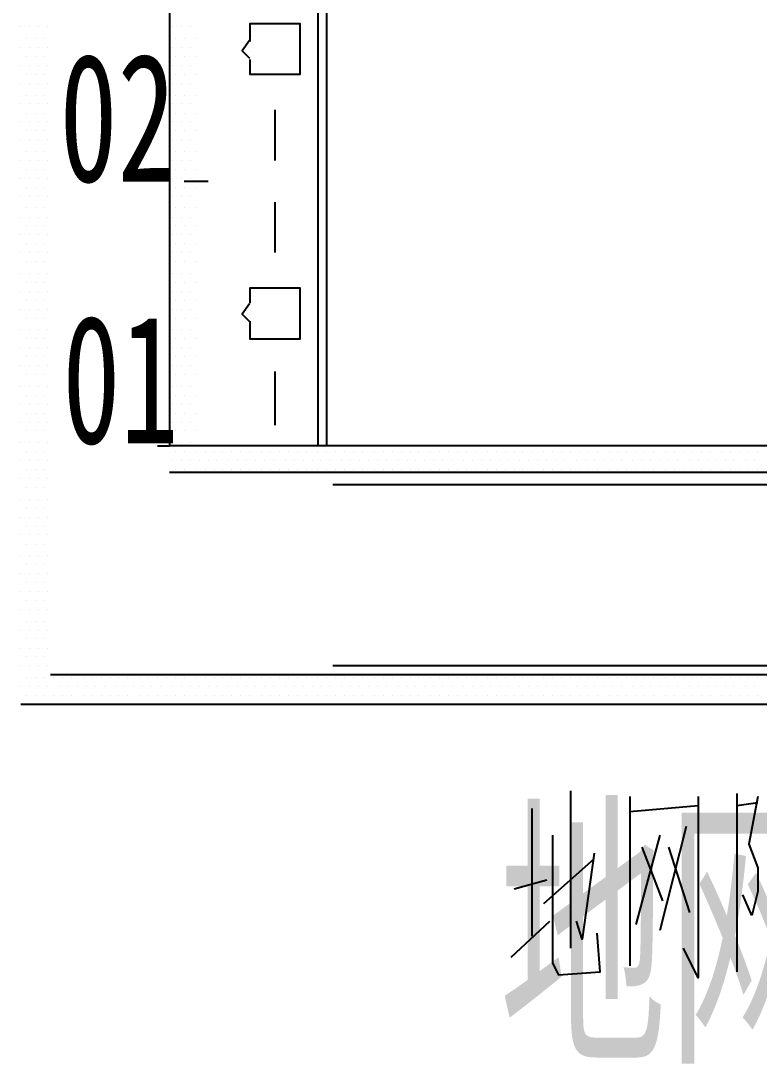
# Model space of a CAD drawing. Header units: metres. Extents: x 17 to 1264, y 17 to 859.
# Drawn here: x 242.1 to 277.8, y 98.7 to 149.3 of the extents above; entities that cross this region are included whole.
import ezdxf

# ---------------------------------------------------------------- set-up
doc = ezdxf.new("R2010")
doc.units = ezdxf.units.M
for name, color, linetype in [('LINES', 7, 'Continuous'), ('POLYLINES', 4, 'Continuous'), ('RECTS', 7, 'Continuous'), ('TEXTS', 3, 'Continuous')]:
    doc.layers.add(name, color=color, linetype=linetype)

msp = doc.modelspace()

# ---------------------------------------------------------------- linework, layer by layer
at = {"layer": 'LINES'}
for p, q in [((256.89, 128.74), (256.89, 731.23)), ((242.06, 149.04), (242.06, 149.04)), ((242.49, 149.04), (242.49, 149.04)), ((242.92, 149.04), (242.92, 149.04)), ((243.35, 149.04), (243.35, 149.04)), ((249.4, 149.04), (249.4, 149.04)), ((249.83, 149.04), (249.83, 149.04)), ((250.27, 149.04), (250.27, 149.04)), ((242.35, 148.46), (242.35, 148.46)), ((242.78, 148.46), (242.78, 148.46)), ((243.21, 148.46), (243.21, 148.46)), ((249.55, 148.46), (249.55, 148.46)), ((249.98, 148.46), (249.98, 148.46)), ((250.55, 148.46), (250.55, 148.46)), ((242.06, 148.03), (242.06, 148.03)), ((242.49, 148.03), (242.49, 148.03)), ((242.92, 148.03), (242.92, 148.03)), ((243.35, 148.03), (243.35, 148.03)), ((249.4, 148.03), (249.4, 148.03)), ((249.83, 148.03), (249.83, 148.03)), ((250.27, 148.03), (250.27, 148.03)), ((242.35, 147.6), (242.35, 147.6)), ((242.78, 147.6), (242.78, 147.6)), ((243.21, 147.6), (243.21, 147.6)), ((249.55, 147.6), (249.55, 147.6)), ((249.98, 147.6), (249.98, 147.6)), ((250.55, 147.6), (250.55, 147.6)), ((242.06, 147.17), (242.06, 147.17)), ((242.35, 146.74), (242.35, 146.74)), ((242.49, 147.17), (242.49, 147.17)), ((242.78, 146.74), (242.78, 146.74)), ((242.92, 147.17), (242.92, 147.17)), ((243.21, 146.74), (243.21, 146.74)), ((243.35, 147.17), (243.35, 147.17)), ((249.4, 147.17), (249.4, 147.17)), ((249.55, 146.74), (249.55, 146.74)), ((249.83, 147.17), (249.83, 147.17)), ((249.98, 146.74), (249.98, 146.74)), ((250.27, 147.17), (250.27, 147.17)), ((250.55, 146.74), (250.55, 146.74)), ((242.06, 146.3), (242.06, 146.3)), ((242.49, 146.3), (242.49, 146.3)), ((242.92, 146.3), (242.92, 146.3)), ((243.35, 146.3), (243.35, 146.3)), ((249.4, 146.3), (249.4, 146.3)), ((249.83, 146.3), (249.83, 146.3)), ((250.27, 146.3), (250.27, 146.3)), ((242.35, 145.73), (242.35, 145.73)), ((242.78, 145.73), (242.78, 145.73)), ((243.21, 145.73), (243.21, 145.73)), ((249.55, 145.73), (249.55, 145.73)), ((249.98, 145.73), (249.98, 145.73)), ((250.55, 145.73), (250.55, 145.73)), ((242.06, 145.3), (242.06, 145.3)), ((242.49, 145.3), (242.49, 145.3)), ((242.92, 145.3), (242.92, 145.3)), ((243.35, 145.3), (243.35, 145.3)), ((249.4, 145.3), (249.4, 145.3)), ((249.83, 145.3), (249.83, 145.3)), ((250.27, 145.3), (250.27, 145.3)), ((242.35, 144.86), (242.35, 144.86)), ((242.78, 144.86), (242.78, 144.86)), ((243.21, 144.86), (243.21, 144.86)), ((249.55, 144.86), (249.55, 144.86)), ((249.98, 144.86), (249.98, 144.86)), ((250.55, 144.86), (250.55, 144.86)), ((254.37, 145.01), (254.37, 142.56)), ((242.06, 144.43), (242.06, 144.43)), ((242.49, 144.43), (242.49, 144.43)), ((242.92, 144.43), (242.92, 144.43)), ((243.35, 144.43), (243.35, 144.43)), ((249.4, 144.43), (249.4, 144.43)), ((249.83, 144.43), (249.83, 144.43)), ((250.27, 144.43), (250.27, 144.43)), ((242.35, 144), (242.35, 144)), ((242.78, 144), (242.78, 144)), ((243.21, 144), (243.21, 144)), ((249.55, 144), (249.55, 144)), ((249.98, 144), (249.98, 144)), ((250.55, 144), (250.55, 144)), ((242.06, 143.57), (242.06, 143.57)), ((242.49, 143.57), (242.49, 143.57)), ((242.92, 143.57), (242.92, 143.57)), ((243.35, 143.57), (243.35, 143.57)), ((249.4, 143.57), (249.4, 143.57)), ((249.83, 143.57), (249.83, 143.57)), ((250.27, 143.57), (250.27, 143.57)), ((242.35, 142.99), (242.35, 142.99)), ((242.78, 142.99), (242.78, 142.99)), ((243.21, 142.99), (243.21, 142.99)), ((249.55, 142.99), (249.55, 142.99)), ((249.98, 142.99), (249.98, 142.99)), ((250.55, 142.99), (250.55, 142.99)), ((242.06, 142.56), (242.06, 142.56)), ((242.49, 142.56), (242.49, 142.56)), ((242.92, 142.56), (242.92, 142.56)), ((243.35, 142.56), (243.35, 142.56)), ((249.4, 142.56), (249.4, 142.56)), ((249.83, 142.56), (249.83, 142.56)), ((250.27, 142.56), (250.27, 142.56)), ((242.06, 141.7), (242.06, 141.7)), ((242.35, 142.13), (242.35, 142.13)), ((242.49, 141.7), (242.49, 141.7)), ((242.78, 142.13), (242.78, 142.13)), ((242.92, 141.7), (242.92, 141.7)), ((243.21, 142.13), (243.21, 142.13)), ((243.35, 141.7), (243.35, 141.7)), ((249.4, 141.7), (249.4, 141.7)), ((249.55, 142.13), (249.55, 142.13)), ((249.83, 141.7), (249.83, 141.7)), ((249.98, 142.13), (249.98, 142.13)), ((250.27, 141.7), (250.27, 141.7)), ((250.55, 142.13), (250.55, 142.13)), ((242.35, 141.26), (242.35, 141.26)), ((242.78, 141.26), (242.78, 141.26)), ((243.21, 141.26), (243.21, 141.26)), ((249.55, 141.26), (249.55, 141.26)), ((251.13, 141.55), (249.98, 141.55)), ((249.98, 141.26), (249.98, 141.26)), ((250.55, 141.26), (250.55, 141.26)), ((242.06, 140.83), (242.06, 140.83)), ((242.49, 140.83), (242.49, 140.83)), ((242.92, 140.83), (242.92, 140.83)), ((243.35, 140.83), (243.35, 140.83)), ((249.4, 140.83), (249.4, 140.83)), ((249.83, 140.83), (249.83, 140.83)), ((250.27, 140.83), (250.27, 140.83)), ((242.35, 140.26), (242.35, 140.26)), ((242.78, 140.26), (242.78, 140.26)), ((243.21, 140.26), (243.21, 140.26)), ((249.55, 140.26), (249.55, 140.26)), ((249.98, 140.26), (249.98, 140.26)), ((250.55, 140.26), (250.55, 140.26)), ((254.37, 140.54), (254.37, 138.1)), ((242.06, 139.82), (242.06, 139.82)), ((242.49, 139.82), (242.49, 139.82)), ((242.92, 139.82), (242.92, 139.82)), ((243.35, 139.82), (243.35, 139.82)), ((249.4, 139.82), (249.4, 139.82)), ((249.83, 139.82), (249.83, 139.82)), ((250.27, 139.82), (250.27, 139.82)), ((242.35, 139.39), (242.35, 139.39)), ((242.78, 139.39), (242.78, 139.39)), ((243.21, 139.39), (243.21, 139.39)), ((249.55, 139.39), (249.55, 139.39)), ((249.98, 139.39), (249.98, 139.39)), ((250.55, 139.39), (250.55, 139.39)), ((242.06, 138.96), (242.06, 138.96)), ((242.49, 138.96), (242.49, 138.96)), ((242.92, 138.96), (242.92, 138.96)), ((243.35, 138.96), (243.35, 138.96)), ((249.4, 138.96), (249.4, 138.96)), ((249.83, 138.96), (249.83, 138.96)), ((250.27, 138.96), (250.27, 138.96)), ((242.35, 138.53), (242.35, 138.53)), ((242.78, 138.53), (242.78, 138.53)), ((243.21, 138.53), (243.21, 138.53)), ((249.55, 138.53), (249.55, 138.53)), ((249.98, 138.53), (249.98, 138.53)), ((250.55, 138.53), (250.55, 138.53)), ((242.06, 138.1), (242.06, 138.1)), ((242.35, 137.66), (242.35, 137.66)), ((242.49, 138.1), (242.49, 138.1)), ((242.78, 137.66), (242.78, 137.66)), ((242.92, 138.1), (242.92, 138.1)), ((243.21, 137.66), (243.21, 137.66)), ((243.35, 138.1), (243.35, 138.1)), ((249.4, 138.1), (249.4, 138.1)), ((249.55, 137.66), (249.55, 137.66)), ((249.83, 138.1), (249.83, 138.1)), ((249.98, 137.66), (249.98, 137.66)), ((250.27, 138.1), (250.27, 138.1)), ((250.55, 137.66), (250.55, 137.66)), ((242.06, 137.09), (242.06, 137.09)), ((242.35, 136.66), (242.35, 136.66)), ((242.49, 137.09), (242.49, 137.09)), ((242.78, 136.66), (242.78, 136.66)), ((242.92, 137.09), (242.92, 137.09)), ((243.21, 136.66), (243.21, 136.66)), ((243.35, 137.09), (243.35, 137.09)), ((249.4, 137.09), (249.4, 137.09)), ((249.55, 136.66), (249.55, 136.66)), ((249.83, 137.09), (249.83, 137.09)), ((249.98, 136.66), (249.98, 136.66)), ((250.27, 137.09), (250.27, 137.09)), ((250.55, 136.66), (250.55, 136.66)), ((242.06, 136.22), (242.06, 136.22)), ((242.49, 136.22), (242.49, 136.22)), ((242.92, 136.22), (242.92, 136.22)), ((243.35, 136.22), (243.35, 136.22)), ((249.4, 136.22), (249.4, 136.22)), ((249.83, 136.22), (249.83, 136.22)), ((250.27, 136.22), (250.27, 136.22)), ((242.35, 135.79), (242.35, 135.79)), ((242.78, 135.79), (242.78, 135.79)), ((243.21, 135.79), (243.21, 135.79)), ((249.55, 135.79), (249.55, 135.79)), ((249.98, 135.79), (249.98, 135.79)), ((250.55, 135.79), (250.55, 135.79)), ((242.06, 135.36), (242.06, 135.36)), ((242.49, 135.36), (242.49, 135.36)), ((242.92, 135.36), (242.92, 135.36)), ((243.35, 135.36), (243.35, 135.36)), ((249.4, 135.36), (249.4, 135.36)), ((249.83, 135.36), (249.83, 135.36)), ((250.27, 135.36), (250.27, 135.36)), ((242.35, 134.93), (242.35, 134.93)), ((242.78, 134.93), (242.78, 134.93)), ((243.21, 134.93), (243.21, 134.93)), ((249.55, 134.93), (249.55, 134.93)), ((249.98, 134.93), (249.98, 134.93)), ((250.55, 134.93), (250.55, 134.93)), ((242.06, 134.35), (242.06, 134.35)), ((242.49, 134.35), (242.49, 134.35)), ((242.92, 134.35), (242.92, 134.35)), ((243.35, 134.35), (243.35, 134.35)), ((249.4, 134.35), (249.4, 134.35)), ((249.83, 134.35), (249.83, 134.35)), ((250.27, 134.35), (250.27, 134.35)), ((242.35, 133.92), (242.35, 133.92)), ((242.78, 133.92), (242.78, 133.92)), ((243.21, 133.92), (243.21, 133.92)), ((249.55, 133.92), (249.55, 133.92)), ((249.98, 133.92), (249.98, 133.92)), ((250.55, 133.92), (250.55, 133.92)), ((242.06, 133.49), (242.06, 133.49)), ((242.35, 133.06), (242.35, 133.06)), ((242.49, 133.49), (242.49, 133.49)), ((242.78, 133.06), (242.78, 133.06)), ((242.92, 133.49), (242.92, 133.49)), ((243.21, 133.06), (243.21, 133.06)), ((243.35, 133.49), (243.35, 133.49)), ((249.4, 133.49), (249.4, 133.49)), ((249.55, 133.06), (249.55, 133.06)), ((249.83, 133.49), (249.83, 133.49)), ((249.98, 133.06), (249.98, 133.06)), ((250.27, 133.49), (250.27, 133.49)), ((250.55, 133.06), (250.55, 133.06)), ((242.06, 132.62), (242.06, 132.62)), ((242.49, 132.62), (242.49, 132.62)), ((242.92, 132.62), (242.92, 132.62)), ((243.35, 132.62), (243.35, 132.62)), ((249.4, 132.62), (249.4, 132.62)), ((249.83, 132.62), (249.83, 132.62)), ((250.27, 132.62), (250.27, 132.62)), ((242.35, 132.19), (242.35, 132.19)), ((242.78, 132.19), (242.78, 132.19)), ((243.21, 132.19), (243.21, 132.19)), ((249.55, 132.19), (249.55, 132.19)), ((249.98, 132.19), (249.98, 132.19)), ((250.55, 132.19), (250.55, 132.19)), ((254.37, 132.34), (254.37, 129.74)), ((242.06, 131.62), (242.06, 131.62)), ((242.49, 131.62), (242.49, 131.62)), ((242.92, 131.62), (242.92, 131.62)), ((243.35, 131.62), (243.35, 131.62)), ((249.4, 131.62), (249.4, 131.62)), ((249.83, 131.62), (249.83, 131.62)), ((250.27, 131.62), (250.27, 131.62)), ((242.35, 131.18), (242.35, 131.18)), ((242.78, 131.18), (242.78, 131.18)), ((243.21, 131.18), (243.21, 131.18)), ((249.55, 131.18), (249.55, 131.18)), ((249.98, 131.18), (249.98, 131.18)), ((250.55, 131.18), (250.55, 131.18)), ((242.06, 130.75), (242.06, 130.75)), ((242.49, 130.75), (242.49, 130.75)), ((242.92, 130.75), (242.92, 130.75)), ((243.35, 130.75), (243.35, 130.75)), ((249.4, 130.75), (249.4, 130.75)), ((249.83, 130.75), (249.83, 130.75)), ((250.27, 130.75), (250.27, 130.75)), ((242.35, 130.32), (242.35, 130.32)), ((242.78, 130.32), (242.78, 130.32)), ((243.21, 130.32), (243.21, 130.32)), ((249.55, 130.32), (249.55, 130.32)), ((249.98, 130.32), (249.98, 130.32)), ((250.55, 130.32), (250.55, 130.32)), ((242.06, 129.89), (242.06, 129.89)), ((242.49, 129.89), (242.49, 129.89)), ((242.92, 129.89), (242.92, 129.89)), ((243.35, 129.89), (243.35, 129.89)), ((249.4, 129.89), (249.4, 129.89)), ((249.83, 129.89), (249.83, 129.89)), ((250.27, 129.89), (250.27, 129.89)), ((242.35, 129.46), (242.35, 129.46)), ((242.78, 129.46), (242.78, 129.46)), ((243.21, 129.46), (243.21, 129.46)), ((249.55, 129.46), (249.55, 129.46)), ((249.98, 129.46), (249.98, 129.46)), ((250.55, 129.46), (250.55, 129.46)), ((242.06, 128.88), (242.06, 128.88)), ((242.49, 128.88), (242.49, 128.88)), ((242.92, 128.88), (242.92, 128.88)), ((243.35, 128.88), (243.35, 128.88)), ((248.68, 128.74), (249.26, 128.74)), ((250.7, 128.74), (249.26, 128.74)), ((249.4, 128.88), (249.4, 128.88)), ((249.83, 128.88), (249.83, 128.88)), ((251.13, 128.74), (249.98, 128.74)), ((250.27, 128.88), (250.27, 128.88)), ((242.06, 128.02), (242.06, 128.02)), ((242.35, 128.45), (242.35, 128.45)), ((242.49, 128.02), (242.49, 128.02)), ((242.78, 128.45), (242.78, 128.45)), ((242.92, 128.02), (242.92, 128.02)), ((243.21, 128.45), (243.21, 128.45)), ((243.35, 128.02), (243.35, 128.02)), ((249.4, 128.02), (249.4, 128.02)), ((249.55, 128.45), (249.55, 128.45)), ((249.83, 128.02), (249.83, 128.02)), ((249.98, 128.45), (249.98, 128.45)), ((250.27, 128.02), (250.27, 128.02)), ((250.55, 128.45), (250.55, 128.45)), ((250.7, 128.02), (250.7, 128.02)), ((250.99, 128.45), (250.99, 128.45)), ((251.13, 128.02), (251.13, 128.02)), ((251.42, 128.45), (251.42, 128.45)), ((251.56, 128.02), (251.56, 128.02)), ((251.85, 128.45), (251.85, 128.45)), ((252.14, 128.02), (252.14, 128.02)), ((252.28, 128.45), (252.28, 128.45)), ((252.57, 128.02), (252.57, 128.02)), ((252.71, 128.45), (252.71, 128.45)), ((253, 128.02), (253, 128.02)), ((253.15, 128.45), (253.15, 128.45)), ((253.43, 128.02), (253.43, 128.02)), ((253.72, 128.45), (253.72, 128.45)), ((253.87, 128.02), (253.87, 128.02)), ((254.15, 128.45), (254.15, 128.45)), ((254.3, 128.02), (254.3, 128.02)), ((254.59, 128.45), (254.59, 128.45)), ((254.87, 128.02), (254.87, 128.02)), ((255.02, 128.45), (255.02, 128.45)), ((255.31, 128.02), (255.31, 128.02)), ((255.45, 128.45), (255.45, 128.45)), ((255.74, 128.02), (255.74, 128.02)), ((255.88, 128.45), (255.88, 128.45)), ((256.17, 128.02), (256.17, 128.02)), ((256.46, 128.45), (256.46, 128.45)), ((256.6, 128.02), (256.6, 128.02)), ((256.89, 128.45), (256.89, 128.45)), ((257.03, 128.02), (257.03, 128.02)), ((257.32, 128.45), (257.32, 128.45)), ((257.61, 128.02), (257.61, 128.02)), ((257.75, 128.45), (257.75, 128.45)), ((258.04, 128.02), (258.04, 128.02)), ((258.19, 128.45), (258.19, 128.45)), ((258.47, 128.02), (258.47, 128.02)), ((258.62, 128.45), (258.62, 128.45)), ((258.91, 128.02), (258.91, 128.02)), ((259.19, 128.45), (259.19, 128.45)), ((259.34, 128.02), (259.34, 128.02)), ((259.63, 128.45), (259.63, 128.45)), ((259.77, 128.02), (259.77, 128.02)), ((260.06, 128.45), (260.06, 128.45)), ((260.35, 128.02), (260.35, 128.02)), ((260.49, 128.45), (260.49, 128.45)), ((260.78, 128.02), (260.78, 128.02)), ((260.92, 128.45), (260.92, 128.45)), ((261.21, 128.02), (261.21, 128.02)), ((261.35, 128.45), (261.35, 128.45)), ((261.64, 128.02), (261.64, 128.02)), ((261.93, 128.45), (261.93, 128.45)), ((262.07, 128.02), (262.07, 128.02)), ((262.36, 128.45), (262.36, 128.45)), ((262.51, 128.02), (262.51, 128.02)), ((262.79, 128.45), (262.79, 128.45)), ((262.94, 128.02), (262.94, 128.02)), ((263.23, 128.45), (263.23, 128.45)), ((263.51, 128.02), (263.51, 128.02)), ((263.66, 128.45), (263.66, 128.45)), ((263.95, 128.02), (263.95, 128.02)), ((264.09, 128.45), (264.09, 128.45)), ((264.38, 128.02), (264.38, 128.02)), ((264.67, 128.45), (264.67, 128.45)), ((264.81, 128.02), (264.81, 128.02)), ((265.1, 128.45), (265.1, 128.45)), ((265.24, 128.02), (265.24, 128.02)), ((265.53, 128.45), (265.53, 128.45)), ((265.67, 128.02), (265.67, 128.02)), ((265.96, 128.45), (265.96, 128.45)), ((266.25, 128.02), (266.25, 128.02)), ((266.39, 128.45), (266.39, 128.45)), ((266.68, 128.02), (266.68, 128.02)), ((266.83, 128.45), (266.83, 128.45)), ((267.11, 128.02), (267.11, 128.02)), ((267.4, 128.45), (267.4, 128.45)), ((267.55, 128.02), (267.55, 128.02)), ((267.83, 128.45), (267.83, 128.45)), ((267.98, 128.02), (267.98, 128.02)), ((268.27, 128.45), (268.27, 128.45)), ((268.41, 128.02), (268.41, 128.02)), ((268.7, 128.45), (268.7, 128.45)), ((268.99, 128.02), (268.99, 128.02)), ((269.13, 128.45), (269.13, 128.45)), ((269.42, 128.02), (269.42, 128.02)), ((269.56, 128.45), (269.56, 128.45)), ((269.85, 128.02), (269.85, 128.02)), ((269.99, 128.45), (269.99, 128.45)), ((270.28, 128.02), (270.28, 128.02)), ((270.57, 128.45), (270.57, 128.45)), ((270.71, 128.02), (270.71, 128.02)), ((271, 128.45), (271, 128.45)), ((271.15, 128.02), (271.15, 128.02)), ((271.43, 128.45), (271.43, 128.45)), ((271.72, 128.02), (271.72, 128.02)), ((271.87, 128.45), (271.87, 128.45)), ((272.15, 128.02), (272.15, 128.02)), ((272.3, 128.45), (272.3, 128.45)), ((272.59, 128.02), (272.59, 128.02)), ((272.73, 128.45), (272.73, 128.45)), ((273.02, 128.02), (273.02, 128.02)), ((273.31, 128.45), (273.31, 128.45)), ((273.45, 128.02), (273.45, 128.02)), ((273.74, 128.45), (273.74, 128.45)), ((273.88, 128.02), (273.88, 128.02)), ((274.17, 128.45), (274.17, 128.45)), ((274.46, 128.02), (274.46, 128.02)), ((274.6, 128.45), (274.6, 128.45)), ((274.89, 128.02), (274.89, 128.02)), ((275.03, 128.45), (275.03, 128.45)), ((275.32, 128.02), (275.32, 128.02)), ((275.47, 128.45), (275.47, 128.45)), ((275.75, 128.02), (275.75, 128.02)), ((276.04, 128.45), (276.04, 128.45)), ((276.19, 128.02), (276.19, 128.02)), ((276.47, 128.45), (276.47, 128.45)), ((276.62, 128.02), (276.62, 128.02)), ((276.91, 128.45), (276.91, 128.45)), ((277.19, 128.02), (277.19, 128.02)), ((277.34, 128.45), (277.34, 128.45)), ((277.63, 128.02), (277.63, 128.02)), ((277.77, 128.45), (277.77, 128.45)), ((242.35, 127.58), (242.35, 127.58)), ((242.78, 127.58), (242.78, 127.58)), ((243.21, 127.58), (243.21, 127.58)), ((249.55, 127.58), (249.55, 127.58)), ((249.98, 127.58), (249.98, 127.58)), ((250.55, 127.58), (250.55, 127.58)), ((250.99, 127.58), (250.99, 127.58)), ((251.42, 127.58), (251.42, 127.58)), ((251.85, 127.58), (251.85, 127.58)), ((252.28, 127.58), (252.28, 127.58)), ((252.71, 127.58), (252.71, 127.58)), ((253.15, 127.58), (253.15, 127.58)), ((253.72, 127.58), (253.72, 127.58)), ((254.15, 127.58), (254.15, 127.58)), ((254.59, 127.58), (254.59, 127.58)), ((255.02, 127.58), (255.02, 127.58)), ((255.45, 127.58), (255.45, 127.58)), ((255.88, 127.58), (255.88, 127.58)), ((256.46, 127.58), (256.46, 127.58)), ((256.89, 127.58), (256.89, 127.58)), ((257.32, 127.58), (257.32, 127.58)), ((257.75, 127.58), (257.75, 127.58)), ((258.19, 127.58), (258.19, 127.58)), ((258.62, 127.58), (258.62, 127.58)), ((259.19, 127.58), (259.19, 127.58)), ((259.63, 127.58), (259.63, 127.58)), ((260.06, 127.58), (260.06, 127.58)), ((260.49, 127.58), (260.49, 127.58)), ((260.92, 127.58), (260.92, 127.58)), ((261.35, 127.58), (261.35, 127.58)), ((261.93, 127.58), (261.93, 127.58)), ((262.36, 127.58), (262.36, 127.58)), ((262.79, 127.58), (262.79, 127.58)), ((263.23, 127.58), (263.23, 127.58)), ((263.66, 127.58), (263.66, 127.58)), ((264.09, 127.58), (264.09, 127.58)), ((264.67, 127.58), (264.67, 127.58)), ((265.1, 127.58), (265.1, 127.58)), ((265.53, 127.58), (265.53, 127.58)), ((265.96, 127.58), (265.96, 127.58)), ((266.39, 127.58), (266.39, 127.58)), ((266.83, 127.58), (266.83, 127.58)), ((267.4, 127.58), (267.4, 127.58)), ((267.83, 127.58), (267.83, 127.58)), ((268.27, 127.58), (268.27, 127.58)), ((268.7, 127.58), (268.7, 127.58)), ((269.13, 127.58), (269.13, 127.58)), ((269.56, 127.58), (269.56, 127.58)), ((269.99, 127.58), (269.99, 127.58)), ((270.57, 127.58), (270.57, 127.58)), ((271, 127.58), (271, 127.58)), ((271.43, 127.58), (271.43, 127.58)), ((271.87, 127.58), (271.87, 127.58)), ((272.3, 127.58), (272.3, 127.58)), ((272.73, 127.58), (272.73, 127.58)), ((273.31, 127.58), (273.31, 127.58)), ((273.74, 127.58), (273.74, 127.58)), ((274.17, 127.58), (274.17, 127.58)), ((274.6, 127.58), (274.6, 127.58)), ((275.03, 127.58), (275.03, 127.58)), ((275.47, 127.58), (275.47, 127.58)), ((276.04, 127.58), (276.04, 127.58)), ((276.47, 127.58), (276.47, 127.58)), ((276.91, 127.58), (276.91, 127.58)), ((277.34, 127.58), (277.34, 127.58)), ((277.77, 127.58), (277.77, 127.58)), ((242.06, 127.15), (242.06, 127.15)), ((242.49, 127.15), (242.49, 127.15)), ((242.92, 127.15), (242.92, 127.15)), ((243.35, 127.15), (243.35, 127.15)), ((242.35, 126.72), (242.35, 126.72)), ((242.78, 126.72), (242.78, 126.72)), ((243.21, 126.72), (243.21, 126.72)), ((242.06, 126.14), (242.06, 126.14)), ((242.49, 126.14), (242.49, 126.14)), ((242.92, 126.14), (242.92, 126.14)), ((243.35, 126.14), (243.35, 126.14)), ((242.35, 125.71), (242.35, 125.71)), ((242.78, 125.71), (242.78, 125.71)), ((243.21, 125.71), (243.21, 125.71)), ((242.06, 125.28), (242.06, 125.28)), ((242.49, 125.28), (242.49, 125.28)), ((242.92, 125.28), (242.92, 125.28)), ((243.35, 125.28), (243.35, 125.28)), ((242.35, 124.85), (242.35, 124.85)), ((242.78, 124.85), (242.78, 124.85)), ((243.21, 124.85), (243.21, 124.85)), ((242.06, 124.42), (242.06, 124.42)), ((242.35, 123.98), (242.35, 123.98)), ((242.49, 124.42), (242.49, 124.42)), ((242.78, 123.98), (242.78, 123.98)), ((242.92, 124.42), (242.92, 124.42)), ((243.21, 123.98), (243.21, 123.98)), ((243.35, 124.42), (243.35, 124.42)), ((242.06, 123.41), (242.06, 123.41)), ((242.35, 122.98), (242.35, 122.98)), ((242.49, 123.41), (242.49, 123.41)), ((242.78, 122.98), (242.78, 122.98)), ((242.92, 123.41), (242.92, 123.41)), ((243.21, 122.98), (243.21, 122.98)), ((243.35, 123.41), (243.35, 123.41)), ((242.06, 122.54), (242.06, 122.54)), ((242.49, 122.54), (242.49, 122.54)), ((242.92, 122.54), (242.92, 122.54)), ((243.35, 122.54), (243.35, 122.54)), ((242.35, 122.11), (242.35, 122.11)), ((242.78, 122.11), (242.78, 122.11)), ((243.21, 122.11), (243.21, 122.11)), ((242.06, 121.68), (242.06, 121.68)), ((242.49, 121.68), (242.49, 121.68)), ((242.92, 121.68), (242.92, 121.68)), ((243.35, 121.68), (243.35, 121.68)), ((242.35, 121.25), (242.35, 121.25)), ((242.78, 121.25), (242.78, 121.25)), ((243.21, 121.25), (243.21, 121.25)), ((242.06, 120.82), (242.06, 120.82)), ((242.49, 120.82), (242.49, 120.82)), ((242.92, 120.82), (242.92, 120.82)), ((243.35, 120.82), (243.35, 120.82)), ((242.35, 120.24), (242.35, 120.24)), ((242.78, 120.24), (242.78, 120.24)), ((243.21, 120.24), (243.21, 120.24)), ((242.06, 119.81), (242.06, 119.81)), ((242.49, 119.81), (242.49, 119.81)), ((242.92, 119.81), (242.92, 119.81)), ((243.35, 119.81), (243.35, 119.81)), ((242.06, 118.94), (242.06, 118.94)), ((242.35, 119.38), (242.35, 119.38)), ((242.49, 118.94), (242.49, 118.94)), ((242.78, 119.38), (242.78, 119.38)), ((242.92, 118.94), (242.92, 118.94)), ((243.21, 119.38), (243.21, 119.38)), ((243.35, 118.94), (243.35, 118.94)), ((242.35, 118.51), (242.35, 118.51)), ((242.78, 118.51), (242.78, 118.51)), ((243.21, 118.51), (243.21, 118.51)), ((242.06, 118.08), (242.06, 118.08)), ((242.49, 118.08), (242.49, 118.08)), ((242.92, 118.08), (242.92, 118.08)), ((243.35, 118.08), (243.35, 118.08)), ((242.35, 117.5), (242.35, 117.5)), ((242.78, 117.5), (242.78, 117.5)), ((243.21, 117.5), (243.21, 117.5)), ((243.64, 117.5), (243.64, 117.5)), ((244.07, 117.5), (244.07, 117.5)), ((244.51, 117.5), (244.51, 117.5)), ((245.08, 117.5), (245.08, 117.5)), ((245.51, 117.5), (245.51, 117.5)), ((245.95, 117.5), (245.95, 117.5)), ((246.38, 117.5), (246.38, 117.5)), ((246.81, 117.5), (246.81, 117.5)), ((247.24, 117.5), (247.24, 117.5)), ((247.82, 117.5), (247.82, 117.5)), ((248.25, 117.5), (248.25, 117.5)), ((248.68, 117.5), (248.68, 117.5)), ((249.11, 117.5), (249.11, 117.5)), ((249.55, 117.5), (249.55, 117.5)), ((249.98, 117.5), (249.98, 117.5)), ((250.55, 117.5), (250.55, 117.5)), ((250.99, 117.5), (250.99, 117.5)), ((251.42, 117.5), (251.42, 117.5)), ((251.85, 117.5), (251.85, 117.5)), ((252.28, 117.5), (252.28, 117.5)), ((252.71, 117.5), (252.71, 117.5)), ((253.15, 117.5), (253.15, 117.5)), ((253.72, 117.5), (253.72, 117.5)), ((254.15, 117.5), (254.15, 117.5)), ((254.59, 117.5), (254.59, 117.5)), ((255.02, 117.5), (255.02, 117.5)), ((255.45, 117.5), (255.45, 117.5)), ((255.88, 117.5), (255.88, 117.5)), ((256.46, 117.5), (256.46, 117.5)), ((256.89, 117.5), (256.89, 117.5)), ((257.32, 117.5), (257.32, 117.5)), ((257.75, 117.5), (257.75, 117.5)), ((258.19, 117.5), (258.19, 117.5)), ((258.62, 117.5), (258.62, 117.5)), ((259.19, 117.5), (259.19, 117.5)), ((259.63, 117.5), (259.63, 117.5)), ((260.06, 117.5), (260.06, 117.5)), ((260.49, 117.5), (260.49, 117.5)), ((260.92, 117.5), (260.92, 117.5)), ((261.35, 117.5), (261.35, 117.5)), ((261.93, 117.5), (261.93, 117.5)), ((262.36, 117.5), (262.36, 117.5)), ((262.79, 117.5), (262.79, 117.5)), ((263.23, 117.5), (263.23, 117.5)), ((263.66, 117.5), (263.66, 117.5)), ((264.09, 117.5), (264.09, 117.5)), ((264.67, 117.5), (264.67, 117.5)), ((265.1, 117.5), (265.1, 117.5)), ((265.53, 117.5), (265.53, 117.5)), ((265.96, 117.5), (265.96, 117.5)), ((266.39, 117.5), (266.39, 117.5)), ((266.83, 117.5), (266.83, 117.5)), ((267.4, 117.5), (267.4, 117.5)), ((267.83, 117.5), (267.83, 117.5)), ((268.27, 117.5), (268.27, 117.5)), ((268.7, 117.5), (268.7, 117.5)), ((269.13, 117.5), (269.13, 117.5)), ((269.56, 117.5), (269.56, 117.5)), ((269.99, 117.5), (269.99, 117.5)), ((270.57, 117.5), (270.57, 117.5)), ((271, 117.5), (271, 117.5)), ((271.43, 117.5), (271.43, 117.5)), ((271.87, 117.5), (271.87, 117.5)), ((272.3, 117.5), (272.3, 117.5)), ((272.73, 117.5), (272.73, 117.5)), ((273.31, 117.5), (273.31, 117.5)), ((273.74, 117.5), (273.74, 117.5)), ((274.17, 117.5), (274.17, 117.5)), ((274.6, 117.5), (274.6, 117.5)), ((275.03, 117.5), (275.03, 117.5)), ((275.47, 117.5), (275.47, 117.5)), ((276.04, 117.5), (276.04, 117.5)), ((276.47, 117.5), (276.47, 117.5)), ((276.91, 117.5), (276.91, 117.5)), ((277.34, 117.5), (277.34, 117.5)), ((277.77, 117.5), (277.77, 117.5)), ((242.06, 117.07), (242.06, 117.07)), ((242.49, 117.07), (242.49, 117.07)), ((242.92, 117.07), (242.92, 117.07)), ((243.35, 117.07), (243.35, 117.07)), ((243.93, 117.07), (243.93, 117.07)), ((244.36, 117.07), (244.36, 117.07)), ((244.79, 117.07), (244.79, 117.07)), ((245.23, 117.07), (245.23, 117.07)), ((245.66, 117.07), (245.66, 117.07)), ((246.09, 117.07), (246.09, 117.07)), ((246.67, 117.07), (246.67, 117.07)), ((247.1, 117.07), (247.1, 117.07)), ((247.53, 117.07), (247.53, 117.07)), ((247.96, 117.07), (247.96, 117.07)), ((248.39, 117.07), (248.39, 117.07)), ((248.83, 117.07), (248.83, 117.07)), ((249.4, 117.07), (249.4, 117.07)), ((249.83, 117.07), (249.83, 117.07)), ((250.27, 117.07), (250.27, 117.07)), ((250.7, 117.07), (250.7, 117.07)), ((251.13, 117.07), (251.13, 117.07)), ((251.56, 117.07), (251.56, 117.07)), ((252.14, 117.07), (252.14, 117.07)), ((252.57, 117.07), (252.57, 117.07)), ((253, 117.07), (253, 117.07)), ((253.43, 117.07), (253.43, 117.07)), ((253.87, 117.07), (253.87, 117.07)), ((254.3, 117.07), (254.3, 117.07)), ((254.87, 117.07), (254.87, 117.07)), ((255.31, 117.07), (255.31, 117.07)), ((255.74, 117.07), (255.74, 117.07)), ((256.17, 117.07), (256.17, 117.07)), ((256.6, 117.07), (256.6, 117.07)), ((257.03, 117.07), (257.03, 117.07)), ((257.61, 117.07), (257.61, 117.07)), ((258.04, 117.07), (258.04, 117.07)), ((258.47, 117.07), (258.47, 117.07)), ((258.91, 117.07), (258.91, 117.07)), ((259.34, 117.07), (259.34, 117.07)), ((259.77, 117.07), (259.77, 117.07)), ((260.35, 117.07), (260.35, 117.07)), ((260.78, 117.07), (260.78, 117.07)), ((261.21, 117.07), (261.21, 117.07)), ((261.64, 117.07), (261.64, 117.07)), ((262.07, 117.07), (262.07, 117.07)), ((262.51, 117.07), (262.51, 117.07)), ((262.94, 117.07), (262.94, 117.07)), ((263.51, 117.07), (263.51, 117.07)), ((263.95, 117.07), (263.95, 117.07)), ((264.38, 117.07), (264.38, 117.07)), ((264.81, 117.07), (264.81, 117.07)), ((265.24, 117.07), (265.24, 117.07)), ((265.67, 117.07), (265.67, 117.07)), ((266.25, 117.07), (266.25, 117.07)), ((266.68, 117.07), (266.68, 117.07)), ((267.11, 117.07), (267.11, 117.07)), ((267.55, 117.07), (267.55, 117.07)), ((267.98, 117.07), (267.98, 117.07)), ((268.41, 117.07), (268.41, 117.07)), ((268.99, 117.07), (268.99, 117.07)), ((269.42, 117.07), (269.42, 117.07)), ((269.85, 117.07), (269.85, 117.07)), ((270.28, 117.07), (270.28, 117.07)), ((270.71, 117.07), (270.71, 117.07)), ((271.15, 117.07), (271.15, 117.07)), ((271.72, 117.07), (271.72, 117.07)), ((272.15, 117.07), (272.15, 117.07)), ((272.59, 117.07), (272.59, 117.07)), ((273.02, 117.07), (273.02, 117.07)), ((273.45, 117.07), (273.45, 117.07)), ((273.88, 117.07), (273.88, 117.07)), ((274.46, 117.07), (274.46, 117.07)), ((274.89, 117.07), (274.89, 117.07)), ((275.32, 117.07), (275.32, 117.07)), ((275.75, 117.07), (275.75, 117.07)), ((276.19, 117.07), (276.19, 117.07)), ((276.62, 117.07), (276.62, 117.07)), ((277.19, 117.07), (277.19, 117.07)), ((277.63, 117.07), (277.63, 117.07)), ((242.35, 116.64), (242.35, 116.64)), ((242.78, 116.64), (242.78, 116.64)), ((243.21, 116.64), (243.21, 116.64)), ((243.64, 116.64), (243.64, 116.64)), ((244.07, 116.64), (244.07, 116.64)), ((244.51, 116.64), (244.51, 116.64)), ((245.08, 116.64), (245.08, 116.64)), ((245.51, 116.64), (245.51, 116.64)), ((245.95, 116.64), (245.95, 116.64)), ((246.38, 116.64), (246.38, 116.64)), ((246.81, 116.64), (246.81, 116.64)), ((247.24, 116.64), (247.24, 116.64)), ((247.82, 116.64), (247.82, 116.64)), ((248.25, 116.64), (248.25, 116.64)), ((248.68, 116.64), (248.68, 116.64)), ((249.11, 116.64), (249.11, 116.64)), ((249.55, 116.64), (249.55, 116.64)), ((249.98, 116.64), (249.98, 116.64)), ((250.55, 116.64), (250.55, 116.64)), ((250.99, 116.64), (250.99, 116.64)), ((251.42, 116.64), (251.42, 116.64)), ((251.85, 116.64), (251.85, 116.64)), ((252.28, 116.64), (252.28, 116.64)), ((252.71, 116.64), (252.71, 116.64)), ((253.15, 116.64), (253.15, 116.64)), ((253.72, 116.64), (253.72, 116.64)), ((254.15, 116.64), (254.15, 116.64)), ((254.59, 116.64), (254.59, 116.64)), ((255.02, 116.64), (255.02, 116.64)), ((255.45, 116.64), (255.45, 116.64)), ((255.88, 116.64), (255.88, 116.64)), ((256.46, 116.64), (256.46, 116.64)), ((256.89, 116.64), (256.89, 116.64)), ((257.32, 116.64), (257.32, 116.64)), ((257.75, 116.64), (257.75, 116.64)), ((258.19, 116.64), (258.19, 116.64)), ((258.62, 116.64), (258.62, 116.64)), ((259.19, 116.64), (259.19, 116.64)), ((259.63, 116.64), (259.63, 116.64)), ((260.06, 116.64), (260.06, 116.64)), ((260.49, 116.64), (260.49, 116.64)), ((260.92, 116.64), (260.92, 116.64)), ((261.35, 116.64), (261.35, 116.64)), ((261.93, 116.64), (261.93, 116.64)), ((262.36, 116.64), (262.36, 116.64)), ((262.79, 116.64), (262.79, 116.64)), ((263.23, 116.64), (263.23, 116.64)), ((263.66, 116.64), (263.66, 116.64)), ((264.09, 116.64), (264.09, 116.64)), ((264.67, 116.64), (264.67, 116.64)), ((265.1, 116.64), (265.1, 116.64)), ((265.53, 116.64), (265.53, 116.64)), ((265.96, 116.64), (265.96, 116.64)), ((266.39, 116.64), (266.39, 116.64)), ((266.83, 116.64), (266.83, 116.64)), ((267.4, 116.64), (267.4, 116.64)), ((267.83, 116.64), (267.83, 116.64)), ((268.27, 116.64), (268.27, 116.64)), ((268.7, 116.64), (268.7, 116.64)), ((269.13, 116.64), (269.13, 116.64)), ((269.56, 116.64), (269.56, 116.64)), ((269.99, 116.64), (269.99, 116.64)), ((270.57, 116.64), (270.57, 116.64)), ((271, 116.64), (271, 116.64)), ((271.43, 116.64), (271.43, 116.64)), ((271.87, 116.64), (271.87, 116.64)), ((272.3, 116.64), (272.3, 116.64)), ((272.73, 116.64), (272.73, 116.64)), ((273.31, 116.64), (273.31, 116.64)), ((273.74, 116.64), (273.74, 116.64)), ((274.17, 116.64), (274.17, 116.64)), ((274.6, 116.64), (274.6, 116.64)), ((275.03, 116.64), (275.03, 116.64)), ((275.47, 116.64), (275.47, 116.64)), ((276.04, 116.64), (276.04, 116.64)), ((276.47, 116.64), (276.47, 116.64)), ((276.91, 116.64), (276.91, 116.64)), ((277.34, 116.64), (277.34, 116.64)), ((277.77, 116.64), (277.77, 116.64)), ((268.7, 112.03), (268.7, 104.4)), ((276.76, 111.89), (276.76, 103.25)), ((271.58, 111.74), (271.58, 103.54)), ((271.58, 111.02), (274.89, 111.31)), ((276.76, 111.31), (277.77, 111.46)), ((266.83, 111.17), (266.83, 104.98)), ((274.31, 110.3), (273.02, 105.26)), ((273.02, 109.87), (271.87, 105.55)), ((272.15, 109.3), (273.16, 106.7)), ((273.45, 109.3), (274.46, 106.13)), ((267.4, 106.56), (269.85, 108.72)), ((265.96, 107.28), (267.55, 107.71)), ((277.48, 105.98), (277.05, 106.99)), ((265.82, 103.97), (267.69, 105.7))]:
    msp.add_line(p, q, dxfattribs=at)
at = {"layer": 'POLYLINES'}
for points in [[(249.26, 731.23), (249.26, 587.66), (249.26, 128.74)], [(256.46, 713.81), (256.46, 573.12), (256.46, 128.74)], [(253.15, 147.46), (253.15, 146.74), (255.59, 146.74), (255.59, 149.18), (253.15, 149.18), (253.15, 148.32)], [(253.14, 148.38), (252.79, 147.88), (253.14, 147.52)], [(253.15, 134.78), (253.15, 133.92), (255.59, 133.92), (255.59, 136.37), (253.15, 136.37), (253.15, 135.65)], [(253.14, 135.62), (252.79, 135.12), (253.14, 134.76)], [(274.89, 111.74), (274.89, 102.96), (274.17, 104.4)], [(277.77, 111.74), (277.34, 109.44), (277.77, 108.29), (277.77, 107.14), (277.48, 105.98)], [(267.83, 109.87), (267.83, 103.68), (268.12, 103.1), (270.14, 103.25), (269.99, 105.12)], [(269.85, 109.01), (269.27, 104.83), (268.99, 105.7)]]:
    msp.add_lwpolyline(points, dxfattribs=at)
at = {"layer": 'RECTS'}
for points in [[(242.06, 747.36), (414.14, 747.36), (414.14, 116.21), (242.06, 116.21)], [(243.5, 745.92), (412.7, 745.92), (412.7, 117.65), (243.5, 117.65)], [(249.26, 732.96), (406.94, 732.96), (406.94, 127.44), (249.26, 127.44)], [(250.7, 731.23), (405.64, 731.23), (405.64, 128.74), (250.7, 128.74)], [(257.18, 126.86), (398.87, 126.86), (398.87, 118.08), (257.18, 118.08)]]:
    msp.add_lwpolyline(points, dxfattribs=at)

# ---------------------------------------------------------------- texts
at = {"layer": 'TEXTS'}
for s, height, width, p in [('02', 6.21, 0.666667, (243.93, 141.54)), ('01', 6.21, 0.666667, (244.07, 128.86)), ('地网阿尔卡特平面SDH设备机架图', 10.39, 0.601633, (265.24, 99.91))]:
    msp.add_text(s, height=height, dxfattribs=dict(at, width=width)).set_placement(p)

doc.saveas('drawing.dxf')
